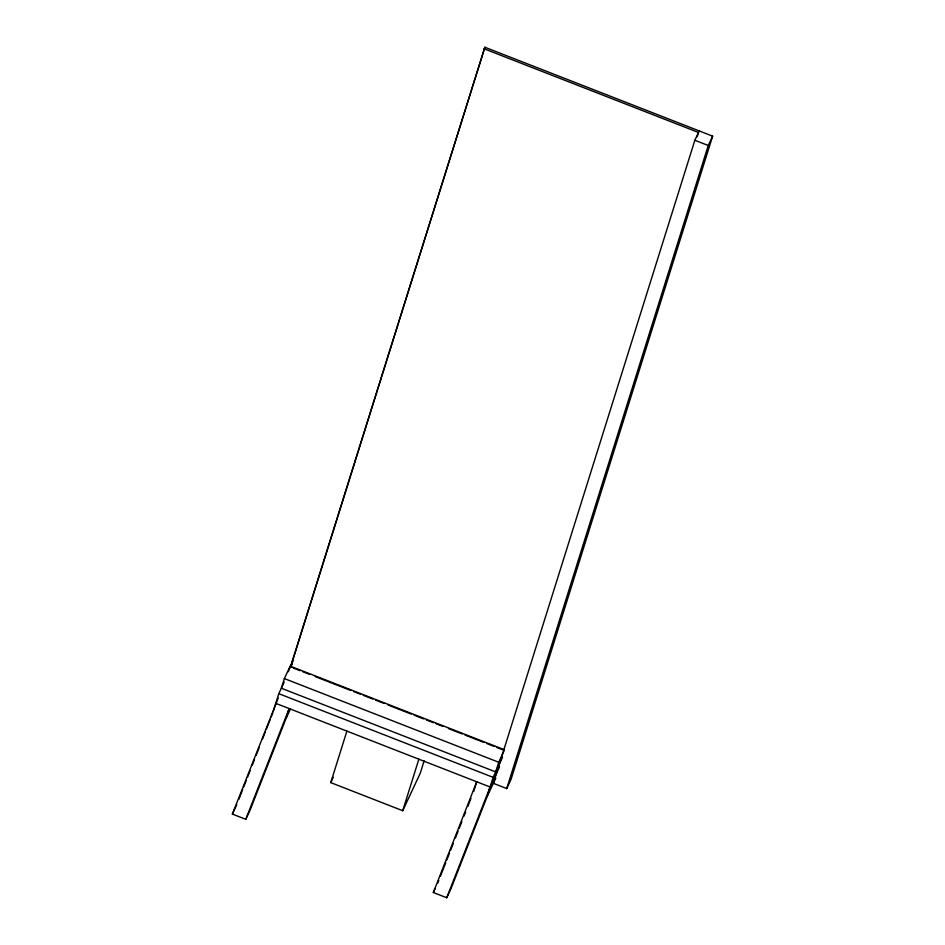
<?xml version="1.0" encoding="UTF-8"?>
<svg xmlns="http://www.w3.org/2000/svg" width="945" height="945" viewBox="0 0 945 945"><rect width="100%" height="100%" fill="white"/><g stroke="black" fill="none" stroke-linecap="round" stroke-linejoin="round"><path stroke-width="1.42" d="M273.164 711.62L278.787 693.677L284.256 682.018M504.547 749.798L290.198 666.13L284.362 678.581L281.338 688.232L495.688 771.911L498.724 762.249L503.968 751.051M288.461 671.647L290.198 666.13M290.458 666.91L484.891 47.25L712.636 136.163L511.115 779.212L506.733 788.555L493.337 783.322L694.858 140.262L699.241 130.918M291.178 665.351L484.891 47.25M290.895 667.383L293.47 659.126M245.771 819.315L250.141 809.971L286.134 718.224L289.158 708.573L245.771 819.315L232.364 814.082L278.255 698.001M424.14 760.831L420.206 773.364L402.712 810.704L330.75 782.614L346.898 731.111M402.712 810.704L418.859 759.201M473.693 791.437L476.717 781.775L433.33 892.517L446.725 897.75L451.096 888.418L487.088 796.67L495.841 777.983M487.088 796.67L493.136 777.357L502.516 757.347M697.186 136.694L698.509 132.477L484.159 48.809M506.733 788.555L708.254 145.495L712.636 136.163M238.896 799.269L242.652 789.677M243.727 786.949L246.409 780.097M247.484 777.357L250.177 770.518M252.315 765.037L254.465 759.556M256.083 755.445L259.308 747.235M262.521 739.014L265.214 732.174M266.289 729.434L270.046 719.842M271.12 717.101L272.727 713.002M437.7 883.185L438.775 880.445M440.382 876.334L445.756 862.643M446.831 859.903L449.513 853.063M450.588 850.323L453.281 843.472M455.431 837.991L458.112 831.151M459.187 828.411L461.869 821.559M464.019 816.09L465.637 811.979M467.787 806.498L471 798.289M446.725 897.75L490.112 787.008L499.48 767.009M290.032 667.82L292.218 663.154M232.364 814.082L236.746 804.75M286.134 718.224L290.505 708.892M330.75 782.614L333.254 777.286M433.33 892.517L435.196 888.524M694.858 140.262L708.254 145.495M293.198 667.985L300.073 670.666M302.825 671.741L309.688 674.423M315.193 676.561L350.914 690.511M353.666 691.586L360.529 694.268M363.282 695.331L372.897 699.087M375.649 700.162L383.894 703.375M388.017 704.994L411.37 714.113M414.123 715.176L423.738 718.932M426.49 720.007L433.353 722.689M436.106 723.764L442.981 726.445M448.473 728.583L462.211 733.946M464.964 735.021L484.194 742.534M486.947 743.609L493.822 746.29M496.562 747.365L503.437 750.047M284.362 678.581L498.724 762.249M278.787 693.677L493.136 777.357M275.763 703.34L490.112 787.008"/></g></svg>
